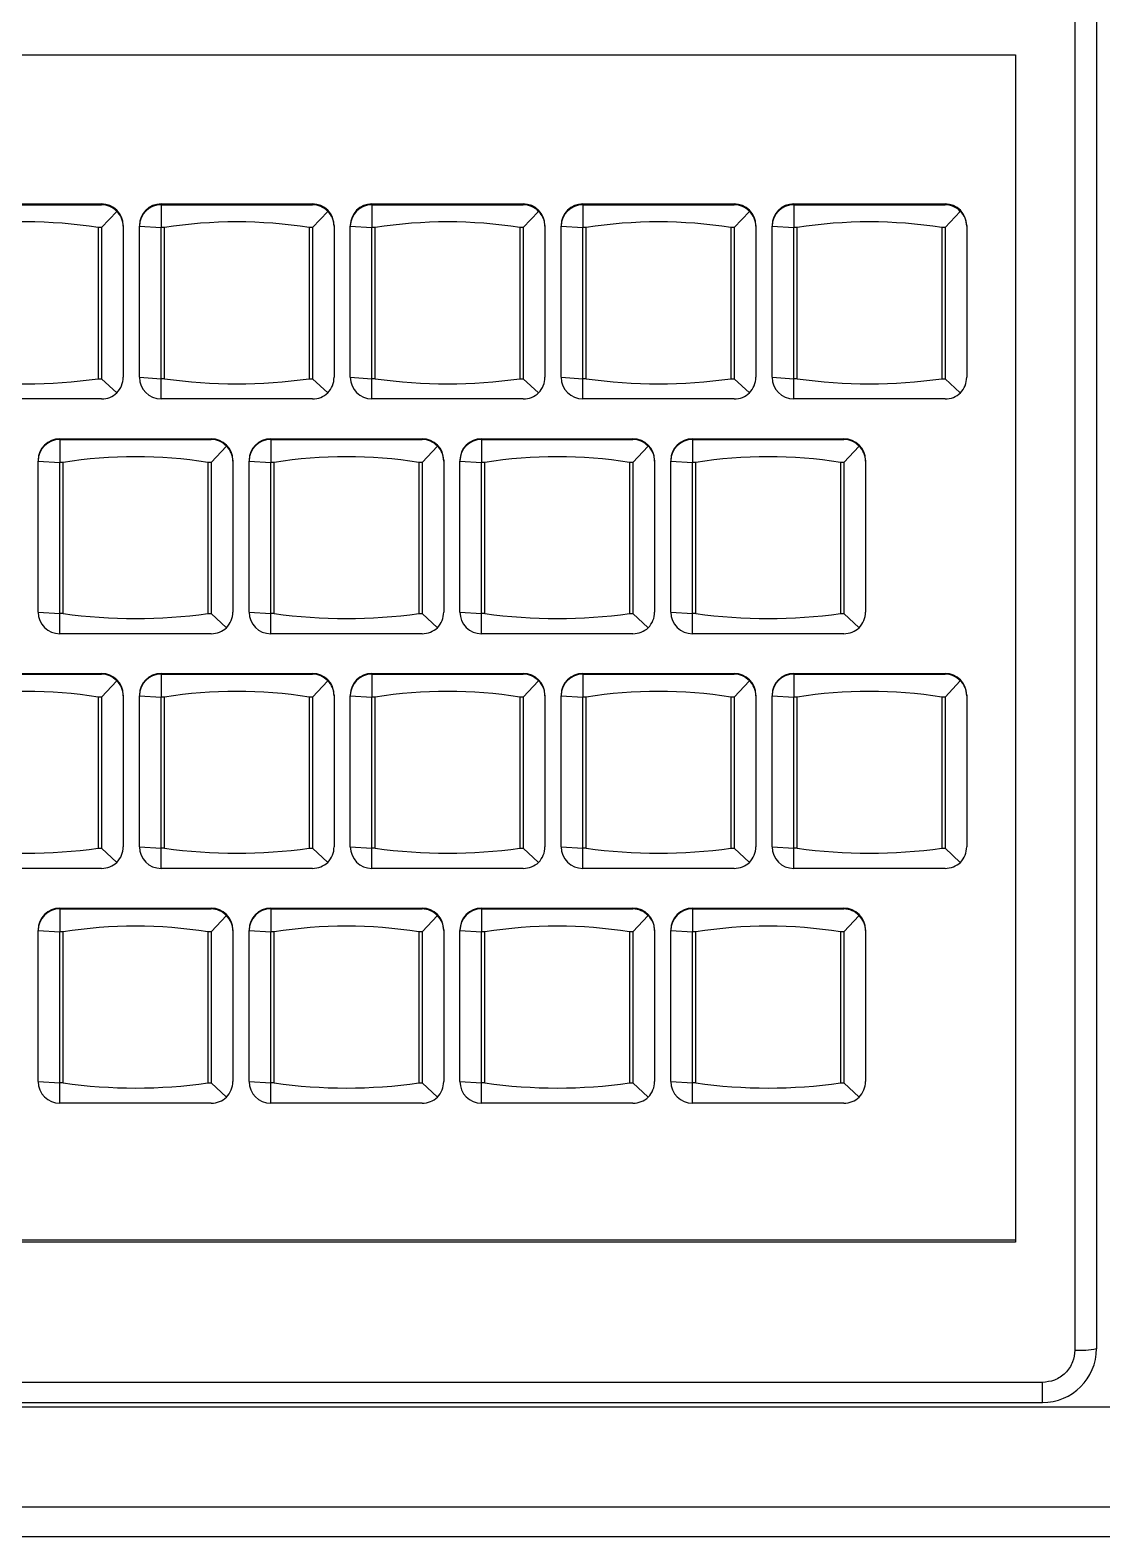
# Model space of a CAD drawing. Extents: x -80 to 56020, y 18240 to 42185.
# Drawn here: x 3497.79 to 3507.7, y 20734.57 to 20748.5 of the extents above; entities that cross this region are included whole.
import ezdxf

# ---------------------------------------------------------------- set-up
doc = ezdxf.new("R2010")
doc.units = 0
doc.header["$LTSCALE"] = 200
doc.layers.add('緯穎生產設備', color=7, linetype='Continuous')

# ---------------------------------------------------------------- blocks, each defined once
blk = doc.blocks.new('A$C202b4087')
for p, q in [((199.87, 16.197), (199.87, 1.727)), ((200.07, 16.21), (200.07, 1.74)), ((169.32, 13.703), (199.32, 13.703)), ((199.32, 13.703), (199.32, 2.725)), ((189.47, 12.325), (190.87, 12.325)), ((189.47, 12.318), (190.87, 12.318)), ((190.87, 12.318), (190.87, 12.325)), ((191.42, 12.325), (191.42, 12.318)), ((191.42, 12.325), (192.82, 12.325)), ((191.42, 12.318), (191.42, 12.106)), ((191.42, 12.318), (192.82, 12.318)), ((192.82, 12.318), (192.82, 12.325)), ((193.37, 12.325), (193.37, 12.318)), ((193.37, 12.325), (194.77, 12.325)), ((193.37, 12.318), (193.37, 12.106)), ((193.37, 12.318), (194.77, 12.318)), ((194.77, 12.318), (194.77, 12.325)), ((195.32, 12.325), (195.32, 12.318)), ((195.32, 12.325), (196.72, 12.325)), ((195.32, 12.318), (195.32, 12.106)), ((195.32, 12.318), (196.72, 12.318)), ((196.72, 12.318), (196.72, 12.325)), ((197.27, 12.325), (197.27, 12.318)), ((197.27, 12.325), (198.67, 12.325)), ((197.27, 12.318), (197.27, 12.106)), ((197.27, 12.318), (198.67, 12.318)), ((198.67, 12.318), (198.67, 12.325)), ((190.87, 12.106), (191.011, 12.256)), ((191.07, 12.125), (191.07, 12.119)), ((191.22, 12.125), (191.22, 12.119)), ((192.82, 12.106), (192.961, 12.256)), ((193.02, 12.125), (193.02, 12.119)), ((193.17, 12.125), (193.17, 12.119)), ((194.77, 12.106), (194.911, 12.256)), ((194.97, 12.125), (194.97, 12.119)), ((195.12, 12.125), (195.12, 12.119)), ((196.72, 12.106), (196.861, 12.256)), ((196.92, 12.125), (196.92, 12.119)), ((197.07, 12.125), (197.07, 12.119)), ((198.67, 12.106), (198.811, 12.256)), ((198.87, 12.125), (198.87, 12.119)), ((190.87, 12.106), (190.839, 12.106)), ((190.839, 12.106), (190.839, 10.709)), ((190.87, 12.106), (190.87, 10.709)), ((191.07, 12.119), (191.07, 10.722)), ((191.22, 12.119), (191.42, 12.106)), ((191.22, 10.722), (191.22, 12.119)), ((191.42, 10.709), (191.42, 12.106)), ((191.451, 12.106), (191.42, 12.106)), ((191.451, 10.709), (191.451, 12.106)), ((192.82, 12.106), (192.789, 12.106)), ((192.789, 12.106), (192.789, 10.709)), ((192.82, 12.106), (192.82, 10.709)), ((193.02, 12.119), (193.02, 10.722)), ((193.17, 12.119), (193.37, 12.106)), ((193.17, 10.722), (193.17, 12.119)), ((193.37, 10.709), (193.37, 12.106)), ((193.401, 12.106), (193.37, 12.106)), ((193.401, 10.709), (193.401, 12.106)), ((194.77, 12.106), (194.739, 12.106)), ((194.739, 12.106), (194.739, 10.709)), ((194.77, 12.106), (194.77, 10.709)), ((194.97, 12.119), (194.97, 10.722)), ((195.12, 10.722), (195.12, 12.119)), ((195.12, 12.119), (195.32, 12.106)), ((195.32, 10.709), (195.32, 12.106)), ((195.351, 12.106), (195.32, 12.106)), ((195.351, 10.709), (195.351, 12.106)), ((196.72, 12.106), (196.689, 12.106)), ((196.689, 12.106), (196.689, 10.709)), ((196.72, 12.106), (196.72, 10.709)), ((196.92, 12.119), (196.92, 10.722)), ((197.07, 12.119), (197.27, 12.106)), ((197.07, 10.722), (197.07, 12.119)), ((197.27, 10.709), (197.27, 12.106)), ((197.301, 12.106), (197.27, 12.106)), ((197.301, 10.709), (197.301, 12.106)), ((198.67, 12.106), (198.639, 12.106)), ((198.639, 12.106), (198.639, 10.709)), ((198.67, 12.106), (198.67, 10.709)), ((198.87, 12.119), (198.87, 10.722)), ((190.839, 10.709), (190.87, 10.709)), ((191.011, 10.577), (190.87, 10.709)), ((191.22, 10.722), (191.42, 10.709)), ((191.451, 10.709), (191.42, 10.709)), ((191.42, 10.522), (191.42, 10.709)), ((192.789, 10.709), (192.82, 10.709)), ((192.961, 10.577), (192.82, 10.709)), ((193.17, 10.722), (193.37, 10.709)), ((193.401, 10.709), (193.37, 10.709)), ((193.37, 10.522), (193.37, 10.709)), ((194.739, 10.709), (194.77, 10.709)), ((194.911, 10.577), (194.77, 10.709)), ((195.12, 10.722), (195.32, 10.709)), ((195.351, 10.709), (195.32, 10.709)), ((195.32, 10.522), (195.32, 10.709)), ((196.689, 10.709), (196.72, 10.709)), ((196.861, 10.577), (196.72, 10.709)), ((197.07, 10.722), (197.27, 10.709)), ((197.301, 10.709), (197.27, 10.709)), ((197.27, 10.522), (197.27, 10.709)), ((198.639, 10.709), (198.67, 10.709)), ((198.811, 10.577), (198.67, 10.709)), ((190.87, 10.522), (189.47, 10.522)), ((192.82, 10.522), (191.42, 10.522)), ((194.77, 10.522), (193.37, 10.522)), ((196.72, 10.522), (195.32, 10.522)), ((198.67, 10.522), (197.27, 10.522)), ((190.484, 10.154), (191.884, 10.154)), ((190.484, 10.154), (190.484, 10.148)), ((190.484, 10.148), (190.484, 9.935)), ((190.484, 10.148), (191.884, 10.148)), ((191.884, 10.148), (191.884, 10.154)), ((191.884, 9.935), (192.026, 10.085)), ((192.434, 10.154), (193.834, 10.154)), ((192.434, 10.154), (192.434, 10.148)), ((192.434, 10.148), (192.434, 9.935)), ((192.434, 10.148), (193.834, 10.148)), ((193.834, 10.148), (193.834, 10.154)), ((193.834, 9.935), (193.976, 10.085)), ((194.384, 10.154), (195.784, 10.154)), ((194.384, 10.154), (194.384, 10.148)), ((194.384, 10.148), (194.384, 9.935)), ((194.384, 10.148), (195.784, 10.148)), ((195.784, 10.148), (195.784, 10.154)), ((195.784, 9.935), (195.926, 10.085)), ((196.334, 10.154), (197.734, 10.154)), ((196.334, 10.154), (196.334, 10.148)), ((196.334, 10.148), (196.334, 9.935)), ((196.334, 10.148), (197.734, 10.148)), ((197.734, 10.148), (197.734, 10.154)), ((197.734, 9.935), (197.876, 10.085)), ((190.284, 9.955), (190.284, 9.948)), ((190.284, 8.551), (190.284, 9.948)), ((190.284, 9.948), (190.484, 9.935)), ((190.484, 8.538), (190.484, 9.935)), ((190.515, 9.935), (190.484, 9.935)), ((190.515, 8.538), (190.515, 9.935)), ((191.884, 9.935), (191.853, 9.935)), ((191.853, 9.935), (191.853, 8.538)), ((191.884, 9.935), (191.884, 8.538)), ((192.084, 9.955), (192.084, 9.948)), ((192.084, 9.948), (192.084, 8.551)), ((192.234, 9.955), (192.234, 9.948)), ((192.234, 8.551), (192.234, 9.948)), ((192.234, 9.948), (192.434, 9.935)), ((192.434, 8.538), (192.434, 9.935)), ((192.465, 9.935), (192.434, 9.935)), ((192.465, 8.538), (192.465, 9.935)), ((193.834, 9.935), (193.803, 9.935)), ((193.803, 9.935), (193.803, 8.538)), ((193.834, 9.935), (193.834, 8.538)), ((194.034, 9.955), (194.034, 9.948)), ((194.034, 9.948), (194.034, 8.551)), ((194.184, 9.955), (194.184, 9.948)), ((194.184, 9.948), (194.384, 9.935)), ((194.184, 8.551), (194.184, 9.948)), ((194.384, 8.538), (194.384, 9.935)), ((194.415, 9.935), (194.384, 9.935)), ((194.415, 8.538), (194.415, 9.935)), ((195.784, 9.935), (195.753, 9.935)), ((195.753, 9.935), (195.753, 8.538)), ((195.784, 9.935), (195.784, 8.538)), ((195.984, 9.955), (195.984, 9.948)), ((195.984, 9.948), (195.984, 8.551)), ((196.134, 9.955), (196.134, 9.948)), ((196.134, 9.948), (196.334, 9.935)), ((196.134, 8.551), (196.134, 9.948)), ((196.365, 9.935), (196.334, 9.935)), ((196.334, 8.538), (196.334, 9.935)), ((196.365, 8.538), (196.365, 9.935)), ((197.734, 9.935), (197.703, 9.935)), ((197.703, 9.935), (197.703, 8.538)), ((197.734, 9.935), (197.734, 8.538)), ((197.934, 9.955), (197.934, 9.948)), ((197.934, 9.948), (197.934, 8.551)), ((190.284, 8.551), (190.484, 8.538)), ((190.515, 8.538), (190.484, 8.538)), ((190.484, 8.351), (190.484, 8.538)), ((191.853, 8.538), (191.884, 8.538)), ((192.026, 8.406), (191.884, 8.538)), ((192.234, 8.551), (192.434, 8.538)), ((192.465, 8.538), (192.434, 8.538)), ((192.434, 8.351), (192.434, 8.538)), ((193.803, 8.538), (193.834, 8.538)), ((193.976, 8.406), (193.834, 8.538)), ((194.184, 8.551), (194.384, 8.538)), ((194.415, 8.538), (194.384, 8.538)), ((194.384, 8.351), (194.384, 8.538)), ((195.753, 8.538), (195.784, 8.538)), ((195.926, 8.406), (195.784, 8.538)), ((196.134, 8.551), (196.334, 8.538)), ((196.365, 8.538), (196.334, 8.538)), ((196.334, 8.351), (196.334, 8.538)), ((197.703, 8.538), (197.734, 8.538)), ((197.876, 8.406), (197.734, 8.538)), ((191.884, 8.351), (190.484, 8.351)), ((193.834, 8.351), (192.434, 8.351)), ((195.784, 8.351), (194.384, 8.351)), ((197.734, 8.351), (196.334, 8.351)), ((189.47, 7.984), (190.87, 7.984)), ((189.47, 7.977), (190.87, 7.977)), ((190.87, 7.977), (190.87, 7.984)), ((191.42, 7.984), (192.82, 7.984)), ((191.42, 7.984), (191.42, 7.977)), ((191.42, 7.977), (191.42, 7.765)), ((191.42, 7.977), (192.82, 7.977)), ((192.82, 7.977), (192.82, 7.984)), ((193.37, 7.984), (194.77, 7.984)), ((193.37, 7.984), (193.37, 7.977)), ((193.37, 7.977), (193.37, 7.765)), ((193.37, 7.977), (194.77, 7.977)), ((194.77, 7.977), (194.77, 7.984)), ((195.32, 7.984), (196.72, 7.984)), ((195.32, 7.984), (195.32, 7.977)), ((195.32, 7.977), (195.32, 7.765)), ((195.32, 7.977), (196.72, 7.977)), ((196.72, 7.977), (196.72, 7.984)), ((197.27, 7.984), (198.67, 7.984)), ((197.27, 7.984), (197.27, 7.977)), ((197.27, 7.977), (197.27, 7.765)), ((197.27, 7.977), (198.67, 7.977)), ((198.67, 7.977), (198.67, 7.984)), ((190.87, 7.765), (191.011, 7.915)), ((192.82, 7.765), (192.961, 7.915)), ((194.77, 7.765), (194.911, 7.915)), ((196.72, 7.765), (196.861, 7.915)), ((198.67, 7.765), (198.811, 7.915)), ((190.87, 7.765), (190.839, 7.765)), ((190.839, 7.765), (190.839, 6.368)), ((190.87, 7.765), (190.87, 6.368)), ((191.07, 7.784), (191.07, 7.778)), ((191.07, 7.778), (191.07, 6.381)), ((191.22, 7.784), (191.22, 7.778)), ((191.22, 6.381), (191.22, 7.778)), ((191.22, 7.778), (191.42, 7.765)), ((191.42, 6.368), (191.42, 7.765)), ((191.451, 7.765), (191.42, 7.765)), ((191.451, 6.368), (191.451, 7.765)), ((192.82, 7.765), (192.789, 7.765)), ((192.789, 7.765), (192.789, 6.368)), ((192.82, 7.765), (192.82, 6.368)), ((193.02, 7.784), (193.02, 7.778)), ((193.02, 7.778), (193.02, 6.381)), ((193.17, 7.784), (193.17, 7.778)), ((193.17, 6.381), (193.17, 7.778)), ((193.17, 7.778), (193.37, 7.765)), ((193.37, 6.368), (193.37, 7.765)), ((193.401, 7.765), (193.37, 7.765)), ((193.401, 6.368), (193.401, 7.765)), ((194.77, 7.765), (194.739, 7.765)), ((194.739, 7.765), (194.739, 6.368)), ((194.77, 7.765), (194.77, 6.368)), ((194.97, 7.784), (194.97, 7.778)), ((194.97, 7.778), (194.97, 6.381)), ((195.12, 7.784), (195.12, 7.778)), ((195.12, 7.778), (195.32, 7.765)), ((195.12, 6.381), (195.12, 7.778)), ((195.32, 6.368), (195.32, 7.765)), ((195.351, 7.765), (195.32, 7.765)), ((195.351, 6.368), (195.351, 7.765)), ((196.72, 7.765), (196.689, 7.765)), ((196.689, 7.765), (196.689, 6.368)), ((196.72, 7.765), (196.72, 6.368)), ((196.92, 7.784), (196.92, 7.778)), ((196.92, 7.778), (196.92, 6.381)), ((197.07, 7.784), (197.07, 7.778)), ((197.07, 7.778), (197.27, 7.765)), ((197.07, 6.381), (197.07, 7.778)), ((197.27, 6.368), (197.27, 7.765)), ((197.301, 7.765), (197.27, 7.765)), ((197.301, 6.368), (197.301, 7.765)), ((198.67, 7.765), (198.639, 7.765)), ((198.639, 7.765), (198.639, 6.368)), ((198.67, 7.765), (198.67, 6.368)), ((198.87, 7.784), (198.87, 7.778)), ((198.87, 7.778), (198.87, 6.381)), ((190.839, 6.368), (190.87, 6.368)), ((191.011, 6.236), (190.87, 6.368)), ((191.22, 6.381), (191.42, 6.368)), ((191.451, 6.368), (191.42, 6.368)), ((191.42, 6.181), (191.42, 6.368)), ((192.789, 6.368), (192.82, 6.368)), ((192.961, 6.236), (192.82, 6.368)), ((193.17, 6.381), (193.37, 6.368)), ((193.401, 6.368), (193.37, 6.368)), ((193.37, 6.181), (193.37, 6.368)), ((194.739, 6.368), (194.77, 6.368)), ((194.911, 6.236), (194.77, 6.368)), ((195.12, 6.381), (195.32, 6.368)), ((195.351, 6.368), (195.32, 6.368)), ((195.32, 6.181), (195.32, 6.368)), ((196.689, 6.368), (196.72, 6.368)), ((196.861, 6.236), (196.72, 6.368)), ((197.07, 6.381), (197.27, 6.368)), ((197.301, 6.368), (197.27, 6.368)), ((197.27, 6.181), (197.27, 6.368)), ((198.639, 6.368), (198.67, 6.368)), ((198.811, 6.236), (198.67, 6.368)), ((190.87, 6.181), (189.47, 6.181)), ((192.82, 6.181), (191.42, 6.181)), ((194.77, 6.181), (193.37, 6.181)), ((196.72, 6.181), (195.32, 6.181)), ((198.67, 6.181), (197.27, 6.181)), ((190.484, 5.813), (191.884, 5.813)), ((190.484, 5.813), (190.484, 5.807)), ((190.484, 5.807), (190.484, 5.594)), ((190.484, 5.807), (191.884, 5.807)), ((191.884, 5.807), (191.884, 5.813)), ((191.884, 5.594), (192.026, 5.744)), ((192.434, 5.813), (193.834, 5.813)), ((192.434, 5.813), (192.434, 5.807)), ((192.434, 5.807), (192.434, 5.594)), ((192.434, 5.807), (193.834, 5.807)), ((193.834, 5.807), (193.834, 5.813)), ((193.834, 5.594), (193.976, 5.744)), ((194.384, 5.813), (195.784, 5.813)), ((194.384, 5.813), (194.384, 5.807)), ((194.384, 5.807), (194.384, 5.594)), ((194.384, 5.807), (195.784, 5.807)), ((195.784, 5.807), (195.784, 5.813)), ((195.784, 5.594), (195.926, 5.744)), ((196.334, 5.813), (197.734, 5.813)), ((196.334, 5.813), (196.334, 5.807)), ((196.334, 5.807), (196.334, 5.594)), ((196.334, 5.807), (197.734, 5.807)), ((197.734, 5.807), (197.734, 5.813)), ((197.734, 5.594), (197.876, 5.744)), ((190.284, 5.614), (190.284, 5.607)), ((190.284, 5.607), (190.484, 5.594)), ((190.284, 4.21), (190.284, 5.607)), ((190.484, 4.197), (190.484, 5.594)), ((190.515, 5.594), (190.484, 5.594)), ((190.515, 4.197), (190.515, 5.594)), ((191.884, 5.594), (191.853, 5.594)), ((191.853, 5.594), (191.853, 4.197)), ((191.884, 5.594), (191.884, 4.197)), ((192.084, 5.614), (192.084, 5.607)), ((192.084, 5.607), (192.084, 4.21)), ((192.234, 5.614), (192.234, 5.607)), ((192.234, 4.21), (192.234, 5.607)), ((192.234, 5.607), (192.434, 5.594)), ((192.434, 4.197), (192.434, 5.594)), ((192.465, 5.594), (192.434, 5.594)), ((192.465, 4.197), (192.465, 5.594)), ((193.834, 5.594), (193.803, 5.594)), ((193.803, 5.594), (193.803, 4.197)), ((193.834, 5.594), (193.834, 4.197)), ((194.034, 5.614), (194.034, 5.607)), ((194.034, 5.607), (194.034, 4.21)), ((194.184, 5.614), (194.184, 5.607)), ((194.184, 4.21), (194.184, 5.607)), ((194.184, 5.607), (194.384, 5.594)), ((194.384, 4.197), (194.384, 5.594)), ((194.415, 5.594), (194.384, 5.594)), ((194.415, 4.197), (194.415, 5.594)), ((195.784, 5.594), (195.753, 5.594)), ((195.753, 5.594), (195.753, 4.197)), ((195.784, 5.594), (195.784, 4.197)), ((195.984, 5.614), (195.984, 5.607)), ((195.984, 5.607), (195.984, 4.21)), ((196.134, 5.614), (196.134, 5.607)), ((196.134, 4.21), (196.134, 5.607)), ((196.134, 5.607), (196.334, 5.594)), ((196.334, 4.197), (196.334, 5.594)), ((196.365, 5.594), (196.334, 5.594)), ((196.365, 4.197), (196.365, 5.594)), ((197.734, 5.594), (197.703, 5.594)), ((197.703, 5.594), (197.703, 4.197)), ((197.734, 5.594), (197.734, 4.197)), ((197.934, 5.614), (197.934, 5.607)), ((197.934, 5.607), (197.934, 4.21)), ((190.284, 4.21), (190.484, 4.197)), ((190.515, 4.197), (190.484, 4.197)), ((190.484, 4.01), (190.484, 4.197)), ((191.853, 4.197), (191.884, 4.197)), ((192.026, 4.065), (191.884, 4.197)), ((192.234, 4.21), (192.434, 4.197)), ((192.465, 4.197), (192.434, 4.197)), ((192.434, 4.01), (192.434, 4.197)), ((193.803, 4.197), (193.834, 4.197)), ((193.976, 4.065), (193.834, 4.197)), ((194.184, 4.21), (194.384, 4.197)), ((194.415, 4.197), (194.384, 4.197)), ((194.384, 4.01), (194.384, 4.197)), ((195.753, 4.197), (195.784, 4.197)), ((195.926, 4.065), (195.784, 4.197)), ((196.134, 4.21), (196.334, 4.197)), ((196.365, 4.197), (196.334, 4.197)), ((196.334, 4.01), (196.334, 4.197)), ((197.703, 4.197), (197.734, 4.197)), ((197.876, 4.065), (197.734, 4.197)), ((191.884, 4.01), (190.484, 4.01)), ((193.834, 4.01), (192.434, 4.01)), ((195.784, 4.01), (194.384, 4.01)), ((197.734, 4.01), (196.334, 4.01)), ((169.32, 2.745), (199.32, 2.745)), ((199.32, 2.725), (169.32, 2.725)), ((199.57, 1.428), (169.07, 1.428)), ((199.57, 1.241), (199.57, 1.428)), ((213.87, 1.2), (163.37, 1.2)), ((169.07, 1.241), (199.57, 1.241)), ((214.37, 0.274), (162.87, 0.274)), ((214.37, 0), (162.87, 0))]:
    blk.add_line(p, q)
for centre, radius, start, end in [((190.87, 12.125), 0.2, 0.0596, 90.0594), ((191.42, 12.125), 0.2, 89.9406, 179.9404), ((191.42, 12.118), 0.2, 89.9406, 179.9404), ((192.82, 12.125), 0.2, 0.0596, 90.0594), ((193.37, 12.125), 0.2, 89.9406, 179.9404), ((193.37, 12.118), 0.2, 89.9406, 179.9404), ((194.77, 12.125), 0.2, 0.0596, 90.0594), ((195.32, 12.125), 0.2, 89.9406, 179.9404), ((195.32, 12.118), 0.2, 89.9406, 179.9404), ((196.72, 12.125), 0.2, 0.0596, 90.0594), ((197.27, 12.125), 0.2, 89.9406, 179.9404), ((197.27, 12.118), 0.2, 89.9406, 179.9404), ((198.67, 12.125), 0.2, 0.0596, 90.0594), ((191.42, 10.722), 0.2, 180.0596, 270.0594), ((193.37, 10.722), 0.2, 180.0596, 270.0594), ((195.32, 10.722), 0.2, 180.0596, 270.0594), ((197.27, 10.722), 0.2, 180.0596, 270.0594), ((190.484, 9.954), 0.2, 89.9406, 179.9404), ((190.484, 9.948), 0.2, 89.9406, 179.9404), ((191.884, 9.954), 0.2, 0.0596, 90.0594), ((192.434, 9.954), 0.2, 89.9406, 179.9404), ((192.434, 9.948), 0.2, 89.9406, 179.9404), ((193.834, 9.954), 0.2, 0.0596, 90.0594), ((194.384, 9.954), 0.2, 89.9406, 179.9404), ((194.384, 9.948), 0.2, 89.9406, 179.9404), ((195.784, 9.954), 0.2, 0.0596, 90.0594), ((196.334, 9.954), 0.2, 89.9406, 179.9404), ((196.334, 9.948), 0.2, 89.9406, 179.9404), ((197.734, 9.954), 0.2, 0.0596, 90.0594), ((190.484, 8.551), 0.2, 180.0596, 270.0594), ((192.434, 8.551), 0.2, 180.0596, 270.0594), ((194.384, 8.551), 0.2, 180.0596, 270.0594), ((196.334, 8.551), 0.2, 180.0596, 270.0594), ((190.87, 7.784), 0.2, 0.0596, 90.0594), ((191.42, 7.784), 0.2, 89.9406, 179.9404), ((191.42, 7.778), 0.2, 89.9406, 179.9404), ((192.82, 7.784), 0.2, 0.0596, 90.0594), ((193.37, 7.784), 0.2, 89.9406, 179.9404), ((193.37, 7.778), 0.2, 89.9406, 179.9404), ((194.77, 7.784), 0.2, 0.0596, 90.0594), ((195.32, 7.784), 0.2, 89.9406, 179.9404), ((195.32, 7.778), 0.2, 89.9406, 179.9404), ((196.72, 7.784), 0.2, 0.0596, 90.0594), ((197.27, 7.784), 0.2, 89.9406, 179.9404), ((197.27, 7.778), 0.2, 89.9406, 179.9404), ((198.67, 7.784), 0.2, 0.0596, 90.0594), ((191.42, 6.381), 0.2, 180.0596, 270.0594), ((193.37, 6.381), 0.2, 180.0596, 270.0594), ((195.32, 6.381), 0.2, 180.0596, 270.0594), ((197.27, 6.381), 0.2, 180.0596, 270.0594), ((190.484, 5.613), 0.2, 89.9406, 179.9404), ((190.484, 5.607), 0.2, 89.9406, 179.9404), ((191.884, 5.613), 0.2, 0.0596, 90.0594), ((192.434, 5.613), 0.2, 89.9406, 179.9404), ((192.434, 5.607), 0.2, 89.9406, 179.9404), ((193.834, 5.613), 0.2, 0.0596, 90.0594), ((194.384, 5.613), 0.2, 89.9406, 179.9404), ((194.384, 5.607), 0.2, 89.9406, 179.9404), ((195.784, 5.613), 0.2, 0.0596, 90.0594), ((196.334, 5.613), 0.2, 89.9406, 179.9404), ((196.334, 5.607), 0.2, 89.9406, 179.9404), ((197.734, 5.613), 0.2, 0.0596, 90.0594), ((190.484, 4.21), 0.2, 180.0596, 270.0594), ((192.434, 4.21), 0.2, 180.0596, 270.0594), ((194.384, 4.21), 0.2, 180.0596, 270.0594), ((196.334, 4.21), 0.2, 180.0596, 270.0594), ((199.571, 1.741), 0.499, 269.9406, 359.9404), ((199.92, 2.514), 0.788, 266.3764, 280.9911)]:
    blk.add_arc(centre, radius, start, end)
for centre, major_axis, ratio, start_param, end_param in [((190.87, 12.106), (0, 0.212), 0.941347, 5.497787, 6.283185), ((192.82, 12.106), (0, 0.212), 0.941347, 5.497787, 6.283185), ((194.77, 12.106), (0, 0.212), 0.941347, 5.497787, 6.283185), ((196.72, 12.106), (0, 0.212), 0.941347, 5.497787, 6.283185), ((198.67, 12.106), (0, 0.212), 0.941347, 5.497787, 6.283185), ((190.17, 7.379), (0, 4.78), 0.941347, 6.133976, 6.432395), ((190.87, 12.106), (0.146, 0.146), 0.937563, 5.530001, 6.315399), ((192.12, 7.379), (0, 4.78), 0.941347, 6.133976, 6.432395), ((192.82, 12.106), (0.146, 0.146), 0.937563, 5.530001, 6.315399), ((194.07, 7.379), (0, 4.78), 0.941347, 6.133976, 6.432395), ((194.77, 12.106), (0.146, 0.146), 0.937563, 5.530001, 6.315399), ((196.02, 7.379), (0, 4.78), 0.941347, 6.133976, 6.432395), ((196.72, 12.106), (0.146, 0.146), 0.937563, 5.530001, 6.315399), ((197.97, 7.379), (0, 4.78), 0.941347, 6.133976, 6.432395), ((198.67, 12.106), (0.146, 0.146), 0.937563, 5.530001, 6.315399), ((190.17, 14.863), (4.5, 0), 0.933543, 4.563179, 4.861599), ((190.87, 10.709), (0.146, 0.146), 0.937563, 4.744602, 5.530001), ((192.12, 14.863), (4.5, 0), 0.933543, 4.563179, 4.861599), ((192.82, 10.709), (0.146, 0.146), 0.937563, 4.744602, 5.530001), ((194.07, 14.863), (4.5, 0), 0.933543, 4.563179, 4.861599), ((194.77, 10.709), (0.146, 0.146), 0.937563, 4.744602, 5.530001), ((196.02, 14.863), (4.5, 0), 0.933543, 4.563179, 4.861599), ((196.72, 10.709), (0.146, 0.146), 0.937563, 4.744602, 5.530001), ((197.97, 14.863), (4.5, 0), 0.933543, 4.563179, 4.861599), ((198.67, 10.709), (0.146, 0.146), 0.937563, 4.744602, 5.530001), ((190.87, 10.709), (0.2, 0), 0.933543, 4.712389, 5.497787), ((192.82, 10.709), (0.2, 0), 0.933543, 4.712389, 5.497787), ((194.77, 10.709), (0.2, 0), 0.933543, 4.712389, 5.497787), ((196.72, 10.709), (0.2, 0), 0.933543, 4.712389, 5.497787), ((198.67, 10.709), (0.2, 0), 0.933543, 4.712389, 5.497787), ((191.884, 9.935), (0, 0.212), 0.941347, 5.497787, 6.283185), ((191.884, 9.935), (0.146, 0.146), 0.937563, 5.530001, 6.315399), ((193.834, 9.935), (0, 0.212), 0.941347, 5.497787, 6.283185), ((193.834, 9.935), (0.146, 0.146), 0.937563, 5.530001, 6.315399), ((195.784, 9.935), (0, 0.212), 0.941347, 5.497787, 6.283185), ((195.784, 9.935), (0.146, 0.146), 0.937563, 5.530001, 6.315399), ((197.734, 9.935), (0, 0.212), 0.941347, 5.497787, 6.283185), ((197.734, 9.935), (0.146, 0.146), 0.937563, 5.530001, 6.315399), ((191.184, 5.208), (0, 4.78), 0.941347, 6.133976, 6.432395), ((193.134, 5.208), (0, 4.78), 0.941347, 6.133976, 6.432395), ((195.084, 5.208), (0, 4.78), 0.941347, 6.133976, 6.432395), ((197.034, 5.208), (0, 4.78), 0.941347, 6.133976, 6.432395), ((191.184, 12.692), (4.5, 0), 0.933543, 4.563179, 4.861599), ((191.884, 8.538), (0.146, 0.146), 0.937563, 4.744602, 5.530001), ((193.134, 12.692), (4.5, 0), 0.933543, 4.563179, 4.861599), ((193.834, 8.538), (0.146, 0.146), 0.937563, 4.744602, 5.530001), ((195.084, 12.692), (4.5, 0), 0.933543, 4.563179, 4.861599), ((195.784, 8.538), (0.146, 0.146), 0.937563, 4.744602, 5.530001), ((197.034, 12.692), (4.5, 0), 0.933543, 4.563179, 4.861599), ((197.734, 8.538), (0.146, 0.146), 0.937563, 4.744602, 5.530001), ((191.884, 8.538), (0.2, 0), 0.933543, 4.712389, 5.497787), ((193.834, 8.538), (0.2, 0), 0.933543, 4.712389, 5.497787), ((195.784, 8.538), (0.2, 0), 0.933543, 4.712389, 5.497787), ((197.734, 8.538), (0.2, 0), 0.933543, 4.712389, 5.497787), ((190.87, 7.765), (0, 0.212), 0.941347, 5.497787, 6.283185), ((192.82, 7.765), (0, 0.212), 0.941347, 5.497787, 6.283185), ((194.77, 7.765), (0, 0.212), 0.941347, 5.497787, 6.283185), ((196.72, 7.765), (0, 0.212), 0.941347, 5.497787, 6.283185), ((198.67, 7.765), (0, 0.212), 0.941347, 5.497787, 6.283185), ((190.17, 3.038), (0, 4.78), 0.941347, 6.133976, 6.432395), ((190.87, 7.765), (0.146, 0.146), 0.937563, 5.530001, 6.315399), ((192.12, 3.038), (0, 4.78), 0.941347, 6.133976, 6.432395), ((192.82, 7.765), (0.146, 0.146), 0.937563, 5.530001, 6.315399), ((194.07, 3.038), (0, 4.78), 0.941347, 6.133976, 6.432395), ((194.77, 7.765), (0.146, 0.146), 0.937563, 5.530001, 6.315399), ((196.02, 3.038), (0, 4.78), 0.941347, 6.133976, 6.432395), ((196.72, 7.765), (0.146, 0.146), 0.937563, 5.530001, 6.315399), ((197.97, 3.038), (0, 4.78), 0.941347, 6.133976, 6.432395), ((198.67, 7.765), (0.146, 0.146), 0.937563, 5.530001, 6.315399), ((190.17, 10.522), (4.5, 0), 0.933543, 4.563179, 4.861599), ((190.87, 6.368), (0.146, 0.146), 0.937563, 4.744602, 5.530001), ((192.12, 10.522), (4.5, 0), 0.933543, 4.563179, 4.861599), ((192.82, 6.368), (0.146, 0.146), 0.937563, 4.744602, 5.530001), ((194.07, 10.522), (4.5, 0), 0.933543, 4.563179, 4.861599), ((194.77, 6.368), (0.146, 0.146), 0.937563, 4.744602, 5.530001), ((196.02, 10.522), (4.5, 0), 0.933543, 4.563179, 4.861599), ((196.72, 6.368), (0.146, 0.146), 0.937563, 4.744602, 5.530001), ((197.97, 10.522), (4.5, 0), 0.933543, 4.563179, 4.861599), ((198.67, 6.368), (0.146, 0.146), 0.937563, 4.744602, 5.530001), ((190.87, 6.368), (0.2, 0), 0.933543, 4.712389, 5.497787), ((192.82, 6.368), (0.2, 0), 0.933543, 4.712389, 5.497787), ((194.77, 6.368), (0.2, 0), 0.933543, 4.712389, 5.497787), ((196.72, 6.368), (0.2, 0), 0.933543, 4.712389, 5.497787), ((198.67, 6.368), (0.2, 0), 0.933543, 4.712389, 5.497787), ((191.884, 5.594), (0, 0.212), 0.941347, 5.497787, 6.283185), ((191.884, 5.594), (0.146, 0.146), 0.937563, 5.530001, 6.315399), ((193.834, 5.594), (0, 0.212), 0.941347, 5.497787, 6.283185), ((193.834, 5.594), (0.146, 0.146), 0.937563, 5.530001, 6.315399), ((195.784, 5.594), (0, 0.212), 0.941347, 5.497787, 6.283185), ((195.784, 5.594), (0.146, 0.146), 0.937563, 5.530001, 6.315399), ((197.734, 5.594), (0, 0.212), 0.941347, 5.497787, 6.283185), ((197.734, 5.594), (0.146, 0.146), 0.937563, 5.530001, 6.315399), ((191.184, 0.867), (0, 4.78), 0.941347, 6.133976, 6.432395), ((193.134, 0.867), (0, 4.78), 0.941347, 6.133976, 6.432395), ((195.084, 0.867), (0, 4.78), 0.941347, 6.133976, 6.432395), ((197.034, 0.867), (0, 4.78), 0.941347, 6.133976, 6.432395), ((191.184, 8.351), (4.5, 0), 0.933543, 4.563179, 4.861599), ((191.884, 4.197), (0.146, 0.146), 0.937563, 4.744602, 5.530001), ((193.134, 8.351), (4.5, 0), 0.933543, 4.563179, 4.861599), ((193.834, 4.197), (0.146, 0.146), 0.937563, 4.744602, 5.530001), ((195.084, 8.351), (4.5, 0), 0.933543, 4.563179, 4.861599), ((195.784, 4.197), (0.146, 0.146), 0.937563, 4.744602, 5.530001), ((197.034, 8.351), (4.5, 0), 0.933543, 4.563179, 4.861599), ((197.734, 4.197), (0.146, 0.146), 0.937563, 4.744602, 5.530001), ((191.884, 4.197), (0.2, 0), 0.933543, 4.712389, 5.497787), ((193.834, 4.197), (0.2, 0), 0.933543, 4.712389, 5.497787), ((195.784, 4.197), (0.2, 0), 0.933543, 4.712389, 5.497787), ((197.734, 4.197), (0.2, 0), 0.933543, 4.712389, 5.497787)]:
    blk.add_ellipse(centre, major_axis=major_axis, ratio=ratio, start_param=start_param, end_param=end_param)
blk.add_open_spline([(199.87, 1.727), (199.866, 1.69), (199.86, 1.632), (199.822, 1.562), (199.784, 1.514), (199.736, 1.476), (199.666, 1.438), (199.608, 1.432), (199.57, 1.428)], degree=3, knots=[0, 0, 0, 0, 0.239443, 0.369779, 0.5, 0.630336, 0.760557, 1, 1, 1, 1])

msp = doc.modelspace()

# ---------------------------------------------------------------- block references
at = {"layer": '緯穎生產設備'}
msp.add_blockref('A$C202b4087', (3307.58, 20734.57), dxfattribs=at)

doc.saveas('drawing.dxf')
